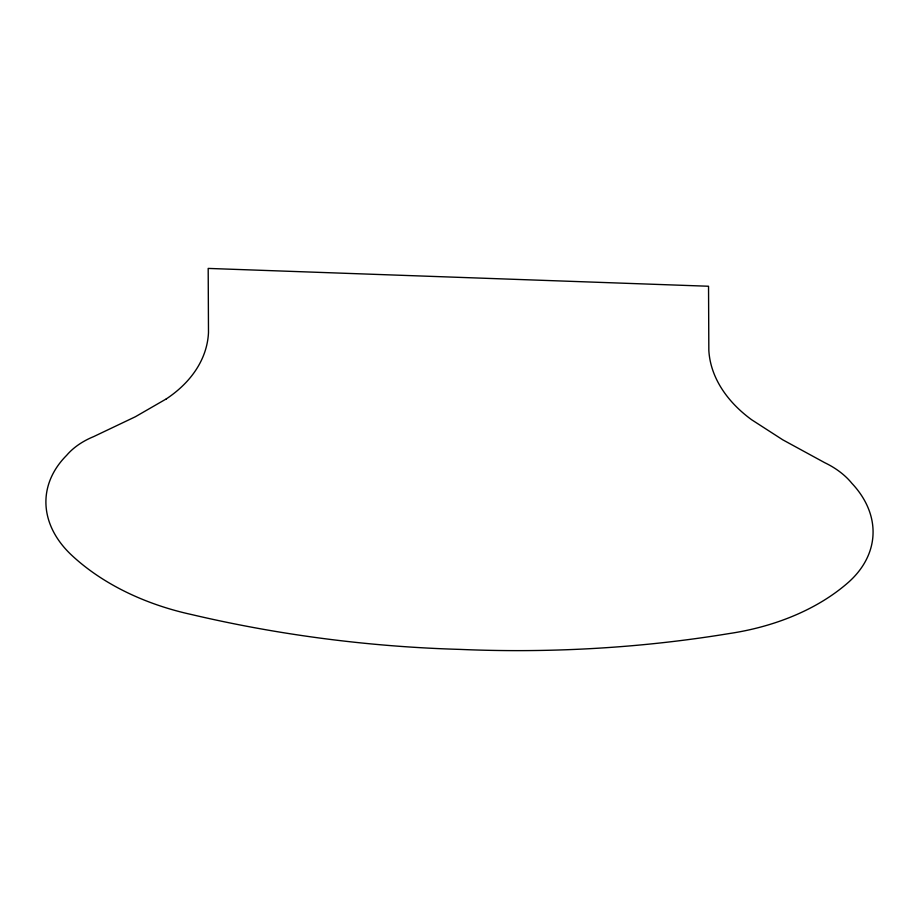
<?xml version="1.0" encoding="UTF-8"?>
<svg xmlns="http://www.w3.org/2000/svg" width="919" height="919" viewBox="0 0 919 919"><rect width="100%" height="100%" fill="white"/><g stroke="black" fill="none" stroke-linecap="round" stroke-linejoin="round"><path stroke-width="1.38" d="M166.305 398.903L135.38 416.744L93.727 436.582A83.411 57.196 4.1 0 0 66.639 455.342A125.156 85.835 4.1 0 0 70.556 554.157A222.421 152.543 4.1 0 0 191.439 614.512A930.878 638.406 4.1 0 0 460.109 649.4A930.878 638.406 4.1 0 0 728.549 633.662A222.421 152.543 4.1 0 0 848.903 581.899A125.156 85.835 4.1 0 0 851.89 483.337A83.411 57.196 4.1 0 0 824.619 462.636L782.77 439.822L751.662 419.765A148.189 101.63 4.1 0 1 708.836 350.346L708.538 286.246L208.188 268.417L208.487 332.517A148.189 101.63 4.1 0 1 166.305 398.903"/></g></svg>
